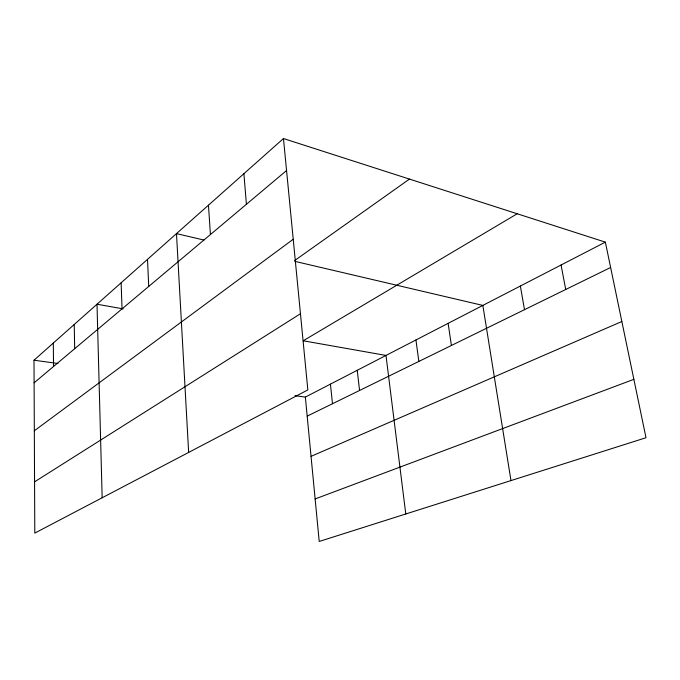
<?xml version="1.0" encoding="UTF-8"?>
<svg xmlns="http://www.w3.org/2000/svg" width="680" height="680" viewBox="0 0 680 680"><rect width="100%" height="100%" fill="white"/><g stroke="black" fill="none" stroke-linecap="round" stroke-linejoin="round"><path stroke-width="1.02" d="M283.458 138.542L307.844 389.921L34.799 533.094L34 360.221L283.458 138.542L605.361 242.131L646 437.733L319.209 541.458L305.354 397.086L605.361 242.131M34.102 382.832L286.56 170.527M34.323 430.788L293.225 239.25M294.695 260.517L409.462 179.095M34.561 481.848L300.45 313.743M517.2 213.758L303.221 340.774L385.985 355.436L405.781 513.978M307.181 416.126L610.631 267.486M311.041 456.356L621.851 321.504M315.129 498.95L633.87 379.338M34 360.221L57.936 363.477M294.993 395.675L305.354 397.086M123.122 308.865L97.01 304.232L102.161 497.777M203.975 240.057L176.477 233.614L188.649 452.421M294.874 261.358L482.842 305.413L510.977 480.59M561.06 265.013L565.726 289.484M520.361 286.034L524.501 309.68M448.129 323.34L451.401 345.482M415.939 339.966L418.846 361.428M357.247 370.286L359.558 390.473M330.429 384.132L332.486 403.733M243.907 173.689L246.398 204.306M208.454 205.198L210.434 234.549M147.509 259.361L148.725 286.442M121.125 282.803L122.043 308.881M74.23 324.479L74.681 348.712M53.295 343.077L53.558 366.469"/></g></svg>
